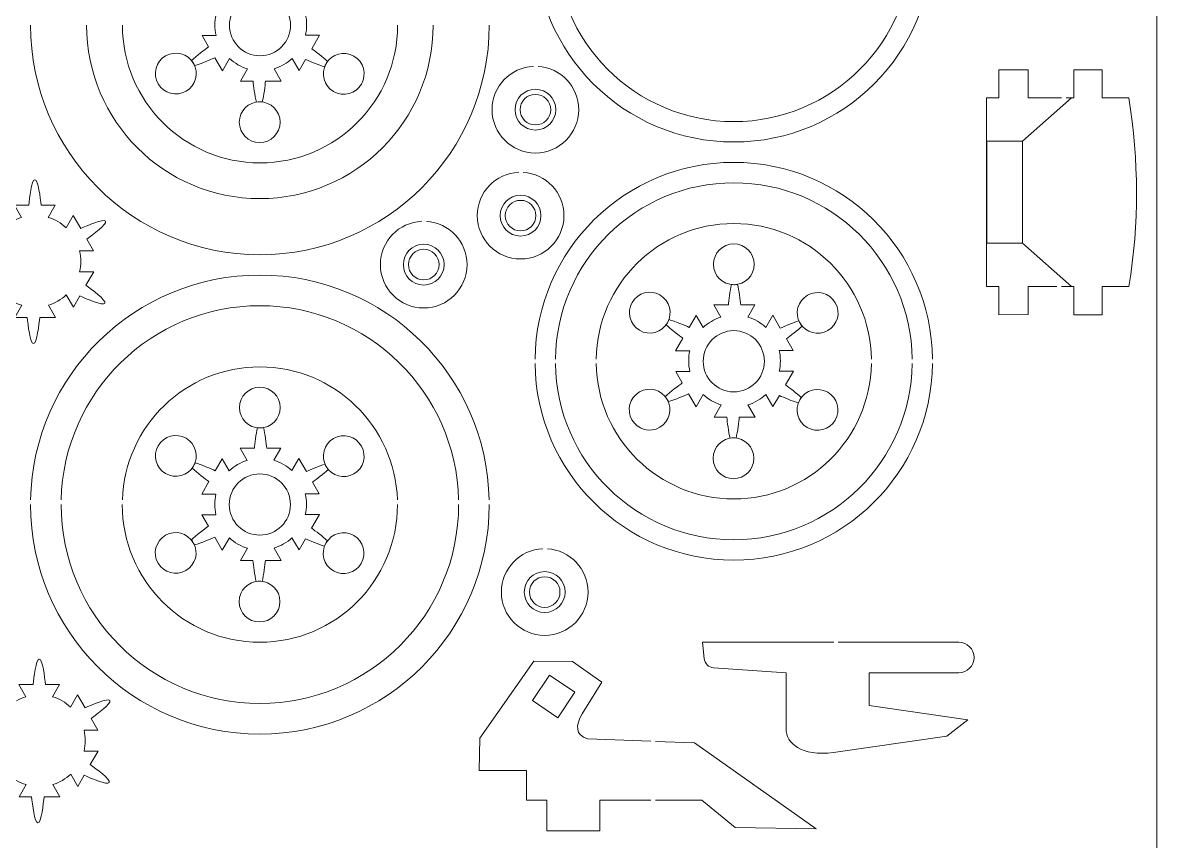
# Model space of a CAD drawing. Header units: centimetres. Extents: x -36.3 to 43.7, y -27.7 to 32.3.
# Drawn here: x 12.53 to 23.75, y 12.43 to 20.46 of the extents above; entities that cross this region are included whole.
import ezdxf

# ---------------------------------------------------------------- set-up
doc = ezdxf.new("R2010")
doc.units = ezdxf.units.CM
doc.header["$MEASUREMENT"] = 0
doc.layers.add('layer 1', color=7, linetype='Continuous')

msp = doc.modelspace()

# ---------------------------------------------------------------- linework, layer by layer
at = {"layer": 'layer 1', "color": 250, "lineweight": 20}
msp.add_lwpolyline([(-6.34629, 12.33283), (23.65371, 12.33283), (23.65371, 32.33283), (-6.34629, 32.33283), (-6.34629, 12.33283)], close=True, dxfattribs=at)
msp.add_open_spline([(23.65371, 2.33283), (23.65371, 2.33283), (23.65371, 32.33283), (23.65371, 32.33283), (23.65371, 32.33283), (43.65371, 32.33283), (43.65371, 32.33283), (43.65371, 32.33283), (43.65371, 2.33283), (43.65371, 2.33283), (43.65371, 2.33283), (23.65371, 2.33283), (23.65371, 2.33283)], degree=3, knots=[0, 0, 0, 0, 0.25, 0.25, 0.25, 0.5, 0.5, 0.5, 0.75, 0.75, 0.75, 1, 1, 1, 1], dxfattribs=at)
at = {"layer": 'layer 1', "color": 250, "lineweight": 9}
for points, knots in [([(19.50239, 23.18782), (20.57934, 23.18782), (21.45239, 22.31477), (21.45239, 21.23782), (21.45239, 20.16087), (20.57934, 19.28782), (19.50239, 19.28782), (18.42544, 19.28782), (17.55239, 20.16087), (17.55239, 21.23782), (17.55239, 22.29973), (18.40123, 23.16339), (19.45739, 23.18731)], [0, 0, 0, 0, 0.25, 0.25, 0.25, 0.5, 0.5, 0.5, 0.75, 0.75, 0.75, 1, 1, 1, 1]), ([(19.50239, 22.98782), (20.46889, 22.98782), (21.25239, 22.20432), (21.25239, 21.23782), (21.25239, 20.27132), (20.46889, 19.48782), (19.50239, 19.48782), (18.53589, 19.48782), (17.75239, 20.27132), (17.75239, 21.23782), (17.75239, 22.20432), (18.53589, 22.98782), (19.50239, 22.98782)], [0, 0, 0, 0, 0.25, 0.25, 0.25, 0.5, 0.5, 0.5, 0.75, 0.75, 0.75, 1, 1, 1, 1]), ([(14.85436, 20.73318), (15.02005, 20.73318), (15.15436, 20.59887), (15.15436, 20.43318), (15.15436, 20.26749), (15.02005, 20.13318), (14.85436, 20.13318), (14.68867, 20.13318), (14.55436, 20.26749), (14.55436, 20.43318), (14.55436, 20.59887), (14.68867, 20.73318), (14.85436, 20.73318)], [0, 0, 0, 0, 0.25, 0.25, 0.25, 0.5, 0.5, 0.5, 0.75, 0.75, 0.75, 1, 1, 1, 1]), ([(17.10281, 20.43295), (17.10281, 19.19018), (16.09545, 18.18282), (14.85281, 18.18282), (13.61017, 18.18282), (12.60281, 19.19018), (12.60281, 20.43308)], [0, 0, 0, 0, 0.5, 0.5, 0.5, 1, 1, 1, 1]), ([(16.55281, 20.43295), (16.55281, 19.49394), (15.79169, 18.73282), (14.85281, 18.73282), (13.91393, 18.73282), (13.15281, 19.49394), (13.15281, 20.43308)], [0, 0, 0, 0, 0.5, 0.5, 0.5, 1, 1, 1, 1]), ([(16.20436, 20.43308), (16.20432, 19.68755), (15.59991, 19.08318), (14.85436, 19.08318), (14.10881, 19.08318), (13.5044, 19.68755), (13.50436, 20.43308)], [0, 0, 0, 0, 0.5, 0.5, 0.5, 1, 1, 1, 1]), ([(13.85513, 19.8586), (13.7999, 19.95426), (13.83267, 20.07657), (13.92833, 20.1318), (14.02399, 20.18703), (14.14631, 20.15426), (14.20154, 20.0586), (14.25677, 19.96294), (14.22399, 19.84062), (14.12833, 19.78539), (14.03267, 19.73016), (13.91036, 19.76294), (13.85513, 19.8586)], [0, 0, 0, 0, 0.25, 0.25, 0.25, 0.5, 0.5, 0.5, 0.75, 0.75, 0.75, 1, 1, 1, 1]), ([(15.84894, 19.85591), (15.79371, 19.76025), (15.6714, 19.72748), (15.57574, 19.78271), (15.48008, 19.83794), (15.4473, 19.96025), (15.50253, 20.05591), (15.55776, 20.15157), (15.68008, 20.18435), (15.77574, 20.12912), (15.8714, 20.07389), (15.90417, 19.95157), (15.84894, 19.85591)], [0, 0, 0, 0, 0.25, 0.25, 0.25, 0.5, 0.5, 0.5, 0.75, 0.75, 0.75, 1, 1, 1, 1]), ([(17.58255, 20.02894), (17.80492, 20.01526), (17.98105, 19.83057), (17.98105, 19.60475), (17.98105, 19.37003), (17.79077, 19.17975), (17.55605, 19.17975), (17.32133, 19.17975), (17.13105, 19.37003), (17.13105, 19.60475), (17.13105, 19.83327), (17.31142, 20.01967), (17.53755, 20.02935)], [0, 0, 0, 0, 0.25, 0.25, 0.25, 0.5, 0.5, 0.5, 0.75, 0.75, 0.75, 1, 1, 1, 1]), ([(22.67253, 17.87129), (22.67253, 17.87129), (22.3919, 17.87129), (22.3919, 17.87129), (22.3919, 17.87129), (22.3919, 17.59629), (22.3919, 17.59629), (22.3919, 17.59629), (22.10431, 17.59415), (22.10431, 17.59415), (22.10431, 17.59415), (22.10431, 17.87129), (22.10431, 17.87129), (22.10431, 17.87129), (21.98134, 17.87129), (21.98134, 17.87129), (21.98134, 17.87129), (21.98134, 19.72129), (21.98134, 19.72129), (21.98134, 19.72129), (22.10431, 19.72129), (22.10431, 19.72129), (22.10431, 19.72129), (22.10431, 19.99538), (22.10431, 19.99538), (22.20718, 19.99538), (22.28853, 19.99629), (22.3919, 19.99629), (22.3919, 19.99629), (22.3919, 19.72129), (22.3919, 19.72129), (22.3919, 19.72129), (22.71753, 19.72129), (22.71753, 19.72129)], [0, 0, 0, 0, 0.09090909, 0.09090909, 0.09090909, 0.18181818, 0.18181818, 0.18181818, 0.27272727, 0.27272727, 0.27272727, 0.36363636, 0.36363636, 0.36363636, 0.45454545, 0.45454545, 0.45454545, 0.54545455, 0.54545455, 0.54545455, 0.63636364, 0.63636364, 0.63636364, 0.72727273, 0.72727273, 0.72727273, 0.81818182, 0.81818182, 0.81818182, 0.90909091, 0.90909091, 0.90909091, 1, 1, 1, 1]), ([(22.76253, 19.72129), (22.76253, 19.72129), (22.83719, 19.72129), (22.83719, 19.72129), (22.83719, 19.72129), (22.83719, 19.99538), (22.83719, 19.99538), (22.83719, 19.99538), (22.90253, 19.99629), (22.90253, 19.99629), (22.90253, 19.99629), (23.11719, 19.99538), (23.11719, 19.99538), (23.11719, 19.99538), (23.11719, 19.72129), (23.11719, 19.72129), (23.11719, 19.72129), (23.37789, 19.72129), (23.37789, 19.72129), (23.47464, 19.10462), (23.48321, 18.48796), (23.37789, 17.87129), (23.37789, 17.87129), (23.11719, 17.87129), (23.11719, 17.87129), (23.11719, 17.87129), (23.11719, 17.59415), (23.11719, 17.59415), (23.11719, 17.59415), (22.83719, 17.59415), (22.83719, 17.59415), (22.83719, 17.59415), (22.83719, 17.87129), (22.83719, 17.87129), (22.83719, 17.87129), (22.71753, 17.87129), (22.71753, 17.87129)], [0, 0, 0, 0, 0.08333333, 0.08333333, 0.08333333, 0.16666667, 0.16666667, 0.16666667, 0.25, 0.25, 0.25, 0.33333333, 0.33333333, 0.33333333, 0.41666667, 0.41666667, 0.41666667, 0.5, 0.5, 0.5, 0.58333333, 0.58333333, 0.58333333, 0.66666667, 0.66666667, 0.66666667, 0.75, 0.75, 0.75, 0.83333333, 0.83333333, 0.83333333, 0.91666667, 0.91666667, 0.91666667, 1, 1, 1, 1]), ([(14.85126, 19.28169), (14.7408, 19.28169), (14.65126, 19.37123), (14.65126, 19.48169), (14.65126, 19.59215), (14.7408, 19.68169), (14.85126, 19.68169), (14.96172, 19.68169), (15.05126, 19.59215), (15.05126, 19.48169), (15.05126, 19.37123), (14.96172, 19.28169), (14.85126, 19.28169)], [0, 0, 0, 0, 0.25, 0.25, 0.25, 0.5, 0.5, 0.5, 0.75, 0.75, 0.75, 1, 1, 1, 1]), ([(17.55251, 17.15996), (17.56437, 18.22671), (18.43283, 19.08782), (19.50239, 19.08782), (20.57195, 19.08782), (21.44041, 18.22671), (21.45227, 17.15996)], [0, 0, 0, 0, 0.5, 0.5, 0.5, 1, 1, 1, 1]), ([(17.43723, 18.98991), (17.6596, 18.97623), (17.83573, 18.79154), (17.83573, 18.56572), (17.83573, 18.331), (17.64545, 18.14072), (17.41073, 18.14072), (17.17601, 18.14072), (16.98573, 18.331), (16.98573, 18.56572), (16.98573, 18.79424), (17.1661, 18.98064), (17.39223, 18.99032)], [0, 0, 0, 0, 0.25, 0.25, 0.25, 0.5, 0.5, 0.5, 0.75, 0.75, 0.75, 1, 1, 1, 1]), ([(12.42369, 18.50863), (12.4518, 18.52465), (12.48182, 18.53773), (12.51331, 18.54745), (12.51331, 18.54745), (12.44425, 18.66708), (12.44425, 18.66708), (12.44425, 18.66708), (12.58545, 18.66708), (12.58545, 18.66708), (12.59265, 18.73172), (12.61199, 18.91787), (12.64529, 18.91787), (12.67904, 18.91787), (12.69881, 18.73616), (12.70654, 18.66708), (12.70654, 18.66708), (12.84425, 18.66709), (12.84425, 18.66709), (12.84425, 18.66709), (12.77576, 18.54841), (12.77576, 18.54841), (12.84259, 18.52834), (12.90288, 18.49317), (12.95265, 18.44685), (12.95265, 18.44685), (13.02168, 18.5664), (13.02168, 18.5664), (13.02168, 18.5664), (13.09525, 18.43897), (13.09525, 18.43897), (13.15852, 18.46674), (13.32157, 18.5387), (13.33781, 18.51057), (13.3543, 18.48202), (13.21388, 18.37827), (13.15524, 18.33507), (13.15524, 18.33507), (13.22168, 18.21999), (13.22168, 18.21999), (13.22168, 18.21999), (13.08439, 18.21998), (13.08439, 18.21998), (13.09208, 18.18703), (13.09616, 18.15269), (13.09616, 18.11739), (13.09615, 18.08253), (13.09221, 18.0486), (13.08469, 18.01602), (13.08469, 18.01602), (13.22317, 18.01601), (13.22317, 18.01601), (13.22317, 18.01601), (13.14625, 17.88277), (13.14625, 17.88277), (13.20054, 17.84287), (13.34777, 17.73562), (13.33133, 17.70718), (13.31467, 17.67832), (13.15146, 17.74981), (13.08601, 17.77843), (13.08601, 17.77843), (13.02317, 17.6696), (13.02317, 17.6696), (13.02317, 17.6696), (12.95407, 17.78927), (12.95407, 17.78927), (12.90449, 17.74273), (12.84437, 17.70728), (12.77765, 17.68693), (12.77765, 17.68693), (12.84727, 17.56632), (12.84727, 17.56632), (12.84727, 17.56632), (12.69266, 17.56631), (12.69266, 17.56631), (12.6859, 17.50626), (12.66644, 17.3111), (12.63234, 17.31109), (12.59784, 17.31108), (12.57793, 17.50097), (12.57057, 17.56631), (12.57057, 17.56631), (12.44727, 17.56631), (12.44727, 17.56631), (12.44727, 17.56631), (12.51657, 17.68635), (12.51657, 17.68635), (12.44975, 17.70643), (12.38947, 17.74159), (12.33971, 17.78791), (12.33971, 17.78791), (12.26987, 17.667), (12.26987, 17.667), (12.26987, 17.667), (12.19554, 17.79573), (12.19554, 17.79573), (12.14624, 17.77443), (11.95737, 17.688), (11.93982, 17.71839), (11.92211, 17.74905), (12.08534, 17.86642), (12.13394, 17.90243), (12.13394, 17.90243), (12.06987, 18.01341), (12.06987, 18.01341), (12.06987, 18.01341), (12.20824, 18.01342), (12.20824, 18.01342), (12.20036, 18.0468), (12.19615, 18.0816), (12.19616, 18.11739), (12.19616, 18.15175), (12.20002, 18.18522), (12.20732, 18.21737), (12.20732, 18.21737), (12.06837, 18.21738), (12.06837, 18.21738), (12.06837, 18.21738), (12.13935, 18.34031), (12.13935, 18.34031), (12.09354, 18.37424), (11.92898, 18.4918), (11.94629, 18.52178), (11.96379, 18.55209), (12.14291, 18.47173), (12.20069, 18.44658), (12.20069, 18.44658), (12.26837, 18.56379), (12.26837, 18.56379), (12.26837, 18.56379), (12.33721, 18.44456), (12.33721, 18.44456), (12.35032, 18.45694), (12.36418, 18.46854), (12.37869, 18.47929)], [0, 0, 0, 0, 0.02222222, 0.02222222, 0.02222222, 0.04444444, 0.04444444, 0.04444444, 0.06666667, 0.06666667, 0.06666667, 0.08888889, 0.08888889, 0.08888889, 0.11111111, 0.11111111, 0.11111111, 0.13333333, 0.13333333, 0.13333333, 0.15555556, 0.15555556, 0.15555556, 0.17777778, 0.17777778, 0.17777778, 0.2, 0.2, 0.2, 0.22222222, 0.22222222, 0.22222222, 0.24444444, 0.24444444, 0.24444444, 0.26666667, 0.26666667, 0.26666667, 0.28888889, 0.28888889, 0.28888889, 0.31111111, 0.31111111, 0.31111111, 0.33333333, 0.33333333, 0.33333333, 0.35555556, 0.35555556, 0.35555556, 0.37777778, 0.37777778, 0.37777778, 0.4, 0.4, 0.4, 0.42222222, 0.42222222, 0.42222222, 0.44444444, 0.44444444, 0.44444444, 0.46666667, 0.46666667, 0.46666667, 0.48888889, 0.48888889, 0.48888889, 0.51111111, 0.51111111, 0.51111111, 0.53333333, 0.53333333, 0.53333333, 0.55555556, 0.55555556, 0.55555556, 0.57777778, 0.57777778, 0.57777778, 0.6, 0.6, 0.6, 0.62222222, 0.62222222, 0.62222222, 0.64444444, 0.64444444, 0.64444444, 0.66666667, 0.66666667, 0.66666667, 0.68888889, 0.68888889, 0.68888889, 0.71111111, 0.71111111, 0.71111111, 0.73333333, 0.73333333, 0.73333333, 0.75555556, 0.75555556, 0.75555556, 0.77777778, 0.77777778, 0.77777778, 0.8, 0.8, 0.8, 0.82222222, 0.82222222, 0.82222222, 0.84444444, 0.84444444, 0.84444444, 0.86666667, 0.86666667, 0.86666667, 0.88888889, 0.88888889, 0.88888889, 0.91111111, 0.91111111, 0.91111111, 0.93333333, 0.93333333, 0.93333333, 0.95555556, 0.95555556, 0.95555556, 0.97777778, 0.97777778, 0.97777778, 1, 1, 1, 1]), ([(17.75253, 17.15996), (17.76437, 18.11626), (18.54328, 18.88782), (19.50239, 18.88782), (20.4615, 18.88782), (21.24041, 18.11626), (21.25225, 17.15996)], [0, 0, 0, 0, 0.5, 0.5, 0.5, 1, 1, 1, 1]), ([(16.48696, 18.50959), (16.70933, 18.49591), (16.88546, 18.31122), (16.88546, 18.0854), (16.88546, 17.85068), (16.69518, 17.6604), (16.46046, 17.6604), (16.22574, 17.6604), (16.03546, 17.85068), (16.03546, 18.0854), (16.03546, 18.31392), (16.21583, 18.50032), (16.44196, 18.51)], [0, 0, 0, 0, 0.25, 0.25, 0.25, 0.5, 0.5, 0.5, 0.75, 0.75, 0.75, 1, 1, 1, 1]), ([(18.15257, 17.15996), (18.16439, 17.89532), (18.7642, 18.48782), (19.50239, 18.48782), (20.24058, 18.48782), (20.84039, 17.89532), (20.85221, 17.15996)], [0, 0, 0, 0, 0.5, 0.5, 0.5, 1, 1, 1, 1]), ([(19.50239, 18.28859), (19.61285, 18.28859), (19.70239, 18.19905), (19.70239, 18.08859), (19.70239, 17.97813), (19.61285, 17.88859), (19.50239, 17.88859), (19.39193, 17.88859), (19.30239, 17.97813), (19.30239, 18.08859), (19.30239, 18.19905), (19.39193, 18.28859), (19.50239, 18.28859)], [0, 0, 0, 0, 0.25, 0.25, 0.25, 0.5, 0.5, 0.5, 0.75, 0.75, 0.75, 1, 1, 1, 1]), ([(12.60324, 15.77746), (12.62701, 16.9995), (13.62508, 17.98282), (14.85281, 17.98282), (16.08054, 17.98282), (17.07861, 16.9995), (17.10238, 15.77746)], [0, 0, 0, 0, 0.5, 0.5, 0.5, 1, 1, 1, 1]), ([(18.50471, 17.71437), (18.55994, 17.81003), (18.68225, 17.8428), (18.77791, 17.78757), (18.87357, 17.73234), (18.90635, 17.61003), (18.85112, 17.51437), (18.79589, 17.41871), (18.67357, 17.38593), (18.57791, 17.44116), (18.48225, 17.49639), (18.44948, 17.61871), (18.50471, 17.71437)], [0, 0, 0, 0, 0.25, 0.25, 0.25, 0.5, 0.5, 0.5, 0.75, 0.75, 0.75, 1, 1, 1, 1]), ([(20.49852, 17.71168), (20.55375, 17.61602), (20.52098, 17.49371), (20.42532, 17.43848), (20.32966, 17.38325), (20.20734, 17.41602), (20.15211, 17.51168), (20.09688, 17.60734), (20.12966, 17.72966), (20.22532, 17.78489), (20.32098, 17.84012), (20.44329, 17.80734), (20.49852, 17.71168)], [0, 0, 0, 0, 0.25, 0.25, 0.25, 0.5, 0.5, 0.5, 0.75, 0.75, 0.75, 1, 1, 1, 1]), ([(12.90331, 15.77746), (12.92703, 16.83379), (13.79078, 17.68282), (14.85281, 17.68282), (15.91484, 17.68282), (16.77859, 16.83379), (16.80231, 15.77746)], [0, 0, 0, 0, 0.5, 0.5, 0.5, 1, 1, 1, 1]), ([(19.50239, 17.43782), (19.66808, 17.43782), (19.80239, 17.30351), (19.80239, 17.13782), (19.80239, 16.97213), (19.66808, 16.83782), (19.50239, 16.83782), (19.3367, 16.83782), (19.20239, 16.97213), (19.20239, 17.13782), (19.20239, 17.30351), (19.3367, 17.43782), (19.50239, 17.43782)], [0, 0, 0, 0, 0.25, 0.25, 0.25, 0.5, 0.5, 0.5, 0.75, 0.75, 0.75, 1, 1, 1, 1]), ([(13.50353, 15.77746), (13.52708, 16.50238), (14.12217, 17.08282), (14.85281, 17.08282), (15.58345, 17.08282), (16.17854, 16.50238), (16.20209, 15.77746)], [0, 0, 0, 0, 0.5, 0.5, 0.5, 1, 1, 1, 1]), ([(21.45226, 17.11496), (21.44001, 16.04855), (20.57171, 15.18782), (19.50239, 15.18782), (18.43307, 15.18782), (17.56477, 16.04855), (17.55252, 17.11496)], [0, 0, 0, 0, 0.5, 0.5, 0.5, 1, 1, 1, 1]), ([(21.25224, 17.11496), (21.24001, 16.15901), (20.46126, 15.38782), (19.50239, 15.38782), (18.54352, 15.38782), (17.76477, 16.15901), (17.75254, 17.11496)], [0, 0, 0, 0, 0.5, 0.5, 0.5, 1, 1, 1, 1]), ([(20.8522, 17.11496), (20.84, 16.37993), (20.24034, 15.78782), (19.50239, 15.78782), (18.76444, 15.78782), (18.16478, 16.37993), (18.15258, 17.11496)], [0, 0, 0, 0, 0.5, 0.5, 0.5, 1, 1, 1, 1]), ([(14.85281, 16.88359), (14.96327, 16.88359), (15.05281, 16.79405), (15.05281, 16.68359), (15.05281, 16.57313), (14.96327, 16.48359), (14.85281, 16.48359), (14.74235, 16.48359), (14.65281, 16.57313), (14.65281, 16.68359), (14.65281, 16.79405), (14.74235, 16.88359), (14.85281, 16.88359)], [0, 0, 0, 0, 0.25, 0.25, 0.25, 0.5, 0.5, 0.5, 0.75, 0.75, 0.75, 1, 1, 1, 1]), ([(18.50316, 16.56324), (18.44793, 16.6589), (18.4807, 16.78121), (18.57636, 16.83644), (18.67202, 16.89167), (18.79434, 16.8589), (18.84957, 16.76324), (18.9048, 16.66758), (18.87202, 16.54526), (18.77636, 16.49003), (18.6807, 16.4348), (18.55839, 16.46758), (18.50316, 16.56324)], [0, 0, 0, 0, 0.25, 0.25, 0.25, 0.5, 0.5, 0.5, 0.75, 0.75, 0.75, 1, 1, 1, 1]), ([(20.49697, 16.56055), (20.44174, 16.46489), (20.31943, 16.43212), (20.22377, 16.48735), (20.12811, 16.54258), (20.09533, 16.66489), (20.15056, 16.76055), (20.20579, 16.85621), (20.32811, 16.88899), (20.42377, 16.83376), (20.51943, 16.77853), (20.5522, 16.65621), (20.49697, 16.56055)], [0, 0, 0, 0, 0.25, 0.25, 0.25, 0.5, 0.5, 0.5, 0.75, 0.75, 0.75, 1, 1, 1, 1]), ([(13.85513, 16.30937), (13.91036, 16.40503), (14.03267, 16.4378), (14.12833, 16.38257), (14.22399, 16.32734), (14.25677, 16.20503), (14.20154, 16.10937), (14.14631, 16.01371), (14.02399, 15.98093), (13.92833, 16.03616), (13.83267, 16.09139), (13.7999, 16.21371), (13.85513, 16.30937)], [0, 0, 0, 0, 0.25, 0.25, 0.25, 0.5, 0.5, 0.5, 0.75, 0.75, 0.75, 1, 1, 1, 1]), ([(15.84894, 16.30668), (15.90417, 16.21102), (15.8714, 16.08871), (15.77574, 16.03348), (15.68008, 15.97825), (15.55776, 16.01102), (15.50253, 16.10668), (15.4473, 16.20234), (15.48008, 16.32466), (15.57574, 16.37989), (15.6714, 16.43512), (15.79371, 16.40234), (15.84894, 16.30668)], [0, 0, 0, 0, 0.25, 0.25, 0.25, 0.5, 0.5, 0.5, 0.75, 0.75, 0.75, 1, 1, 1, 1]), ([(19.49929, 15.98633), (19.38883, 15.98633), (19.29929, 16.07587), (19.29929, 16.18633), (19.29929, 16.29679), (19.38883, 16.38633), (19.49929, 16.38633), (19.60975, 16.38633), (19.69929, 16.29679), (19.69929, 16.18633), (19.69929, 16.07587), (19.60975, 15.98633), (19.49929, 15.98633)], [0, 0, 0, 0, 0.25, 0.25, 0.25, 0.5, 0.5, 0.5, 0.75, 0.75, 0.75, 1, 1, 1, 1]), ([(14.85281, 16.03282), (15.0185, 16.03282), (15.15281, 15.89851), (15.15281, 15.73282), (15.15281, 15.56713), (15.0185, 15.43282), (14.85281, 15.43282), (14.68712, 15.43282), (14.55281, 15.56713), (14.55281, 15.73282), (14.55281, 15.89851), (14.68712, 16.03282), (14.85281, 16.03282)], [0, 0, 0, 0, 0.25, 0.25, 0.25, 0.5, 0.5, 0.5, 0.75, 0.75, 0.75, 1, 1, 1, 1]), ([(17.10281, 15.73246), (17.10263, 14.48999), (16.09533, 13.48282), (14.85281, 13.48282), (13.61029, 13.48282), (12.60299, 14.48999), (12.60281, 15.73246)], [0, 0, 0, 0, 0.5, 0.5, 0.5, 1, 1, 1, 1]), ([(16.80281, 15.73246), (16.80263, 14.65568), (15.92964, 13.78282), (14.85281, 13.78282), (13.77598, 13.78282), (12.90299, 14.65568), (12.90281, 15.73246)], [0, 0, 0, 0, 0.5, 0.5, 0.5, 1, 1, 1, 1]), ([(16.20281, 15.73246), (16.20263, 14.98705), (15.59827, 14.38282), (14.85281, 14.38282), (14.10735, 14.38282), (13.50299, 14.98705), (13.50281, 15.73246)], [0, 0, 0, 0, 0.5, 0.5, 0.5, 1, 1, 1, 1]), ([(13.85358, 15.15824), (13.79835, 15.2539), (13.83112, 15.37621), (13.92678, 15.43144), (14.02244, 15.48667), (14.14476, 15.4539), (14.19999, 15.35824), (14.25522, 15.26258), (14.22244, 15.14026), (14.12678, 15.08503), (14.03112, 15.0298), (13.90881, 15.06258), (13.85358, 15.15824)], [0, 0, 0, 0, 0.25, 0.25, 0.25, 0.5, 0.5, 0.5, 0.75, 0.75, 0.75, 1, 1, 1, 1]), ([(15.84739, 15.15555), (15.79216, 15.05989), (15.66985, 15.02712), (15.57419, 15.08235), (15.47853, 15.13758), (15.44575, 15.25989), (15.50098, 15.35555), (15.55621, 15.45121), (15.67853, 15.48399), (15.77419, 15.42876), (15.86985, 15.37353), (15.90262, 15.25121), (15.84739, 15.15555)], [0, 0, 0, 0, 0.25, 0.25, 0.25, 0.5, 0.5, 0.5, 0.75, 0.75, 0.75, 1, 1, 1, 1]), ([(17.6738, 15.29898), (17.89617, 15.2853), (18.0723, 15.10061), (18.0723, 14.87479), (18.0723, 14.64007), (17.88202, 14.44979), (17.6473, 14.44979), (17.41258, 14.44979), (17.2223, 14.64007), (17.2223, 14.87479), (17.2223, 15.10331), (17.40267, 15.28971), (17.6288, 15.29939)], [0, 0, 0, 0, 0.25, 0.25, 0.25, 0.5, 0.5, 0.5, 0.75, 0.75, 0.75, 1, 1, 1, 1]), ([(14.84971, 14.58133), (14.73925, 14.58133), (14.64971, 14.67087), (14.64971, 14.78133), (14.64971, 14.89179), (14.73925, 14.98133), (14.84971, 14.98133), (14.96017, 14.98133), (15.04971, 14.89179), (15.04971, 14.78133), (15.04971, 14.67087), (14.96017, 14.58133), (14.84971, 14.58133)], [0, 0, 0, 0, 0.25, 0.25, 0.25, 0.5, 0.5, 0.5, 0.75, 0.75, 0.75, 1, 1, 1, 1]), ([(20.5279, 14.38332), (20.5279, 14.38332), (21.70978, 14.38332), (21.70978, 14.38332), (21.7923, 14.38332), (21.85977, 14.31582), (21.85977, 14.23331), (21.85977, 14.15081), (21.79228, 14.08332), (21.70978, 14.08332), (21.70978, 14.08332), (20.829, 14.08332), (20.829, 14.08332), (20.829, 14.08332), (20.829, 13.76405), (20.829, 13.76405), (20.829, 13.76405), (21.79993, 13.6226), (21.79993, 13.6226), (21.79993, 13.6226), (21.59394, 13.46024), (21.59394, 13.46024), (21.59394, 13.46024), (20.48179, 13.30291), (20.48179, 13.30291), (20.16032, 13.25743), (20.01523, 13.39947), (20.01523, 13.53077), (20.01523, 13.53077), (20.01523, 14.08332), (20.01523, 14.08332), (20.01523, 14.08332), (19.30453, 14.13215), (19.30453, 14.13215), (19.25393, 14.13563), (19.21746, 14.17391), (19.2123, 14.22438), (19.2123, 14.22438), (19.19603, 14.38332), (19.19603, 14.38332), (19.19603, 14.38332), (20.4829, 14.38332), (20.4829, 14.38332)], [0, 0, 0, 0, 0.07142857, 0.07142857, 0.07142857, 0.14285714, 0.14285714, 0.14285714, 0.21428571, 0.21428571, 0.21428571, 0.28571429, 0.28571429, 0.28571429, 0.35714286, 0.35714286, 0.35714286, 0.42857143, 0.42857143, 0.42857143, 0.5, 0.5, 0.5, 0.57142857, 0.57142857, 0.57142857, 0.64285714, 0.64285714, 0.64285714, 0.71428571, 0.71428571, 0.71428571, 0.78571429, 0.78571429, 0.78571429, 0.85714286, 0.85714286, 0.85714286, 0.92857143, 0.92857143, 0.92857143, 1, 1, 1, 1]), ([(12.46557, 13.80808), (12.49402, 13.8244), (12.52442, 13.83771), (12.55634, 13.84756), (12.55634, 13.84756), (12.48728, 13.96719), (12.48728, 13.96719), (12.48728, 13.96719), (12.62848, 13.96719), (12.62848, 13.96719), (12.63567, 14.03183), (12.65501, 14.21798), (12.68831, 14.21798), (12.72206, 14.21798), (12.74183, 14.03626), (12.74957, 13.96719), (12.74957, 13.96719), (12.88728, 13.96719), (12.88728, 13.96719), (12.88728, 13.96719), (12.81878, 13.84852), (12.81878, 13.84852), (12.88561, 13.82845), (12.9459, 13.79328), (12.99567, 13.74696), (12.99567, 13.74696), (13.0647, 13.86651), (13.0647, 13.86651), (13.0647, 13.86651), (13.13827, 13.73908), (13.13827, 13.73908), (13.20154, 13.76684), (13.36459, 13.83881), (13.38083, 13.81068), (13.39732, 13.78213), (13.25691, 13.67838), (13.19827, 13.63517), (13.19827, 13.63517), (13.2647, 13.5201), (13.2647, 13.5201), (13.2647, 13.5201), (13.12742, 13.52009), (13.12742, 13.52009), (13.13511, 13.48714), (13.13918, 13.4528), (13.13918, 13.4175), (13.13918, 13.38264), (13.13523, 13.34871), (13.12772, 13.31613), (13.12772, 13.31613), (13.2662, 13.31612), (13.2662, 13.31612), (13.2662, 13.31612), (13.18928, 13.18288), (13.18928, 13.18288), (13.24357, 13.14298), (13.39079, 13.03573), (13.37436, 13.00729), (13.3577, 12.97843), (13.19449, 13.04992), (13.12904, 13.07854), (13.12904, 13.07854), (13.0662, 12.96971), (13.0662, 12.96971), (13.0662, 12.96971), (12.9971, 13.08938), (12.9971, 13.08938), (12.94752, 13.04284), (12.88739, 13.00739), (12.82068, 12.98704), (12.82068, 12.98704), (12.8903, 12.86642), (12.8903, 12.86642), (12.8903, 12.86642), (12.73569, 12.86642), (12.73569, 12.86642), (12.72893, 12.80637), (12.70946, 12.6112), (12.67537, 12.6112), (12.64086, 12.61119), (12.62096, 12.80108), (12.6136, 12.86642), (12.6136, 12.86642), (12.4903, 12.86642), (12.4903, 12.86642), (12.4903, 12.86642), (12.55959, 12.98646), (12.55959, 12.98646), (12.49277, 13.00653), (12.4325, 13.0417), (12.38273, 13.08802), (12.38273, 13.08802), (12.3129, 12.96711), (12.3129, 12.96711), (12.3129, 12.96711), (12.23857, 13.09584), (12.23857, 13.09584), (12.18927, 13.07453), (12.00039, 12.98811), (11.98285, 13.0185), (11.96514, 13.04916), (12.12836, 13.16653), (12.17697, 13.20254), (12.17697, 13.20254), (12.1129, 13.31352), (12.1129, 13.31352), (12.1129, 13.31352), (12.25127, 13.31353), (12.25127, 13.31353), (12.24338, 13.34691), (12.23918, 13.38171), (12.23918, 13.4175), (12.23918, 13.45186), (12.24304, 13.48532), (12.25034, 13.51748), (12.25034, 13.51748), (12.11139, 13.51749), (12.11139, 13.51749), (12.11139, 13.51749), (12.18237, 13.64042), (12.18237, 13.64042), (12.13656, 13.67434), (11.972, 13.7919), (11.98932, 13.82189), (12.00681, 13.8522), (12.18593, 13.77184), (12.24371, 13.74668), (12.24371, 13.74668), (12.31139, 13.8639), (12.31139, 13.8639), (12.31139, 13.8639), (12.38024, 13.74467), (12.38024, 13.74467), (12.393, 13.75672), (12.40648, 13.76804), (12.42058, 13.77855)], [0, 0, 0, 0, 0.02222222, 0.02222222, 0.02222222, 0.04444444, 0.04444444, 0.04444444, 0.06666667, 0.06666667, 0.06666667, 0.08888889, 0.08888889, 0.08888889, 0.11111111, 0.11111111, 0.11111111, 0.13333333, 0.13333333, 0.13333333, 0.15555556, 0.15555556, 0.15555556, 0.17777778, 0.17777778, 0.17777778, 0.2, 0.2, 0.2, 0.22222222, 0.22222222, 0.22222222, 0.24444444, 0.24444444, 0.24444444, 0.26666667, 0.26666667, 0.26666667, 0.28888889, 0.28888889, 0.28888889, 0.31111111, 0.31111111, 0.31111111, 0.33333333, 0.33333333, 0.33333333, 0.35555556, 0.35555556, 0.35555556, 0.37777778, 0.37777778, 0.37777778, 0.4, 0.4, 0.4, 0.42222222, 0.42222222, 0.42222222, 0.44444444, 0.44444444, 0.44444444, 0.46666667, 0.46666667, 0.46666667, 0.48888889, 0.48888889, 0.48888889, 0.51111111, 0.51111111, 0.51111111, 0.53333333, 0.53333333, 0.53333333, 0.55555556, 0.55555556, 0.55555556, 0.57777778, 0.57777778, 0.57777778, 0.6, 0.6, 0.6, 0.62222222, 0.62222222, 0.62222222, 0.64444444, 0.64444444, 0.64444444, 0.66666667, 0.66666667, 0.66666667, 0.68888889, 0.68888889, 0.68888889, 0.71111111, 0.71111111, 0.71111111, 0.73333333, 0.73333333, 0.73333333, 0.75555556, 0.75555556, 0.75555556, 0.77777778, 0.77777778, 0.77777778, 0.8, 0.8, 0.8, 0.82222222, 0.82222222, 0.82222222, 0.84444444, 0.84444444, 0.84444444, 0.86666667, 0.86666667, 0.86666667, 0.88888889, 0.88888889, 0.88888889, 0.91111111, 0.91111111, 0.91111111, 0.93333333, 0.93333333, 0.93333333, 0.95555556, 0.95555556, 0.95555556, 0.97777778, 0.97777778, 0.97777778, 1, 1, 1, 1]), ([(18.68838, 13.41258), (18.68838, 13.41258), (18.06931, 13.43412), (18.06931, 13.43412), (17.94584, 13.47435), (17.94876, 13.56466), (18.01468, 13.67993), (18.01468, 13.67993), (18.20711, 13.99132), (18.20711, 13.99132), (18.20711, 13.99132), (17.92063, 14.19283), (17.92063, 14.19283), (17.92063, 14.19283), (17.54181, 14.19814), (17.54181, 14.19814), (17.54181, 14.19814), (17.00944, 13.44344), (17.00944, 13.44344), (17.00944, 13.44344), (17.00415, 13.12458), (17.00415, 13.12458), (17.00415, 13.12458), (17.46845, 13.12458), (17.46845, 13.12458), (17.46845, 13.12458), (17.46845, 12.83326), (17.46845, 12.83326), (17.46845, 12.83326), (17.66874, 12.83326), (17.66874, 12.83326), (17.66874, 12.83326), (17.66874, 12.53282), (17.66874, 12.53282), (17.66874, 12.53282), (18.18766, 12.53282), (18.18766, 12.53282), (18.18766, 12.53282), (18.18766, 12.83326), (18.18766, 12.83326), (18.18766, 12.83326), (18.68838, 12.83326), (18.68838, 12.83326)], [0, 0, 0, 0, 0.07142857, 0.07142857, 0.07142857, 0.14285714, 0.14285714, 0.14285714, 0.21428571, 0.21428571, 0.21428571, 0.28571429, 0.28571429, 0.28571429, 0.35714286, 0.35714286, 0.35714286, 0.42857143, 0.42857143, 0.42857143, 0.5, 0.5, 0.5, 0.57142857, 0.57142857, 0.57142857, 0.64285714, 0.64285714, 0.64285714, 0.71428571, 0.71428571, 0.71428571, 0.78571429, 0.78571429, 0.78571429, 0.85714286, 0.85714286, 0.85714286, 0.92857143, 0.92857143, 0.92857143, 1, 1, 1, 1]), ([(17.52746, 13.81041), (17.52746, 13.81041), (17.77626, 13.64278), (17.77626, 13.64278), (17.77626, 13.64278), (17.94389, 13.89157), (17.94389, 13.89157), (17.94389, 13.89157), (17.69509, 14.05921), (17.69509, 14.05921), (17.69509, 14.05921), (17.52746, 13.81041), (17.52746, 13.81041)], [0, 0, 0, 0, 0.25, 0.25, 0.25, 0.5, 0.5, 0.5, 0.75, 0.75, 0.75, 1, 1, 1, 1]), ([(18.73338, 12.83326), (18.73338, 12.83326), (19.1891, 12.83326), (19.1891, 12.83326), (19.1891, 12.83326), (19.51677, 12.56471), (19.51677, 12.56471), (19.51677, 12.56471), (20.3122, 12.55223), (20.3122, 12.55223), (20.3122, 12.55223), (19.11626, 13.3977), (19.11626, 13.3977), (19.11626, 13.3977), (18.73338, 13.41102), (18.73338, 13.41102)], [0, 0, 0, 0, 0.2, 0.2, 0.2, 0.4, 0.4, 0.4, 0.6, 0.6, 0.6, 0.8, 0.8, 0.8, 1, 1, 1, 1])]:
    msp.add_open_spline(points, degree=3, knots=knots, dxfattribs=at)
at = {"layer": 'layer 1', "color": 242, "lineweight": 9}
for points, knots in [([(14.9913, 20.86712), (15.05813, 20.84705), (15.11842, 20.81188), (15.16819, 20.76556), (15.16819, 20.76556), (15.23722, 20.88511), (15.23722, 20.88511), (15.23722, 20.88511), (15.31079, 20.75768), (15.31079, 20.75768), (15.35203, 20.77578), (15.43568, 20.81266), (15.49341, 20.82835), (15.49651, 20.82113), (15.50005, 20.81401), (15.50408, 20.80704), (15.51002, 20.79675), (15.51675, 20.78719), (15.52413, 20.77838), (15.48262, 20.73628), (15.40918, 20.68206), (15.37079, 20.65377), (15.37079, 20.65377), (15.43722, 20.5387), (15.43722, 20.5387), (15.43722, 20.5387), (15.29994, 20.53869), (15.29994, 20.53869), (15.30763, 20.50574), (15.3117, 20.4714), (15.3117, 20.4361), (15.3117, 20.40124), (15.30775, 20.36731), (15.30024, 20.33473), (15.30024, 20.33473), (15.43872, 20.33472), (15.43872, 20.33472), (15.43872, 20.33472), (15.3618, 20.20148), (15.3618, 20.20148), (15.3975, 20.17524), (15.47339, 20.11987), (15.5165, 20.07695), (15.51148, 20.07032), (15.5068, 20.0633), (15.50253, 20.05591), (15.49686, 20.04609), (15.49214, 20.036), (15.4883, 20.02572), (15.43018, 20.04084), (15.34467, 20.07829), (15.30156, 20.09714), (15.30156, 20.09714), (15.23872, 19.98831), (15.23872, 19.98831), (15.23872, 19.98831), (15.16962, 20.10798), (15.16962, 20.10798), (15.12004, 20.06144), (15.05991, 20.02599), (14.9932, 20.00564), (14.9932, 20.00564), (15.06282, 19.88502), (15.06282, 19.88502), (15.06282, 19.88502), (14.90821, 19.88502), (14.90821, 19.88502), (14.90364, 19.84444), (14.89327, 19.74217), (14.8765, 19.68011), (14.86823, 19.68115), (14.85981, 19.68169), (14.85126, 19.68169), (14.84022, 19.68169), (14.8294, 19.68079), (14.81884, 19.67906), (14.80179, 19.73994), (14.79109, 19.84089), (14.78612, 19.88502), (14.78612, 19.88502), (14.66282, 19.88502), (14.66282, 19.88502), (14.66282, 19.88502), (14.73211, 20.00506), (14.73211, 20.00506), (14.66529, 20.02513), (14.60502, 20.0603), (14.55525, 20.10662), (14.55525, 20.10662), (14.48542, 19.98571), (14.48542, 19.98571), (14.48542, 19.98571), (14.41109, 20.11444), (14.41109, 20.11444), (14.37715, 20.09977), (14.27705, 20.05424), (14.21225, 20.03721), (14.20914, 20.04446), (14.20558, 20.0516), (14.20154, 20.0586), (14.19589, 20.06838), (14.18953, 20.0775), (14.18258, 20.08594), (14.22825, 20.13301), (14.31603, 20.19635), (14.34949, 20.22114), (14.34949, 20.22114), (14.28542, 20.33212), (14.28542, 20.33212), (14.28542, 20.33212), (14.42379, 20.33213), (14.42379, 20.33213), (14.4159, 20.36551), (14.4117, 20.40031), (14.4117, 20.4361), (14.4117, 20.47046), (14.41556, 20.50392), (14.42286, 20.53608), (14.42286, 20.53608), (14.28391, 20.53609), (14.28391, 20.53609), (14.28391, 20.53609), (14.35489, 20.65902), (14.35489, 20.65902), (14.32363, 20.68217), (14.23708, 20.74427), (14.19075, 20.7909), (14.19515, 20.79688), (14.19929, 20.80315), (14.20309, 20.80973), (14.20901, 20.81999), (14.21392, 20.83055), (14.21785, 20.84131), (14.28036, 20.82555), (14.37669, 20.7825), (14.41623, 20.76528), (14.41623, 20.76528), (14.48391, 20.8825), (14.48391, 20.8825), (14.48391, 20.8825), (14.55276, 20.76327), (14.55276, 20.76327), (14.6022, 20.80997), (14.66222, 20.8456), (14.72886, 20.86616), (14.72886, 20.86616), (14.6598, 20.98579), (14.6598, 20.98579), (14.6598, 20.98579), (14.801, 20.98579), (14.801, 20.98579), (14.80577, 21.02872), (14.81591, 21.12522), (14.83193, 21.18521), (14.83929, 21.18439), (14.84678, 21.18395), (14.85436, 21.18395), (14.8665, 21.18395), (14.87839, 21.18502), (14.88994, 21.1871), (14.90641, 21.12816), (14.91692, 21.03189), (14.92209, 20.98579), (14.92209, 20.98579), (15.0598, 20.98579), (15.0598, 20.98579), (15.0598, 20.98579), (14.9913, 20.86712), (14.9913, 20.86712)], [0, 0, 0, 0, 0.01785714, 0.01785714, 0.01785714, 0.03571429, 0.03571429, 0.03571429, 0.05357143, 0.05357143, 0.05357143, 0.07142857, 0.07142857, 0.07142857, 0.08928571, 0.08928571, 0.08928571, 0.10714286, 0.10714286, 0.10714286, 0.125, 0.125, 0.125, 0.14285714, 0.14285714, 0.14285714, 0.16071429, 0.16071429, 0.16071429, 0.17857143, 0.17857143, 0.17857143, 0.19642857, 0.19642857, 0.19642857, 0.21428571, 0.21428571, 0.21428571, 0.23214286, 0.23214286, 0.23214286, 0.25, 0.25, 0.25, 0.26785714, 0.26785714, 0.26785714, 0.28571429, 0.28571429, 0.28571429, 0.30357143, 0.30357143, 0.30357143, 0.32142857, 0.32142857, 0.32142857, 0.33928571, 0.33928571, 0.33928571, 0.35714286, 0.35714286, 0.35714286, 0.375, 0.375, 0.375, 0.39285714, 0.39285714, 0.39285714, 0.41071429, 0.41071429, 0.41071429, 0.42857143, 0.42857143, 0.42857143, 0.44642857, 0.44642857, 0.44642857, 0.46428571, 0.46428571, 0.46428571, 0.48214286, 0.48214286, 0.48214286, 0.5, 0.5, 0.5, 0.51785714, 0.51785714, 0.51785714, 0.53571429, 0.53571429, 0.53571429, 0.55357143, 0.55357143, 0.55357143, 0.57142857, 0.57142857, 0.57142857, 0.58928571, 0.58928571, 0.58928571, 0.60714286, 0.60714286, 0.60714286, 0.625, 0.625, 0.625, 0.64285714, 0.64285714, 0.64285714, 0.66071429, 0.66071429, 0.66071429, 0.67857143, 0.67857143, 0.67857143, 0.69642857, 0.69642857, 0.69642857, 0.71428571, 0.71428571, 0.71428571, 0.73214286, 0.73214286, 0.73214286, 0.75, 0.75, 0.75, 0.76785714, 0.76785714, 0.76785714, 0.78571429, 0.78571429, 0.78571429, 0.80357143, 0.80357143, 0.80357143, 0.82142857, 0.82142857, 0.82142857, 0.83928571, 0.83928571, 0.83928571, 0.85714286, 0.85714286, 0.85714286, 0.875, 0.875, 0.875, 0.89285714, 0.89285714, 0.89285714, 0.91071429, 0.91071429, 0.91071429, 0.92857143, 0.92857143, 0.92857143, 0.94642857, 0.94642857, 0.94642857, 0.96428571, 0.96428571, 0.96428571, 0.98214286, 0.98214286, 0.98214286, 1, 1, 1, 1]), ([(17.55605, 19.80475), (17.66651, 19.80475), (17.75605, 19.71521), (17.75605, 19.60475), (17.75605, 19.49429), (17.66651, 19.40475), (17.55605, 19.40475), (17.44559, 19.40475), (17.35605, 19.49429), (17.35605, 19.60475), (17.35605, 19.71521), (17.44559, 19.80475), (17.55605, 19.80475)], [0, 0, 0, 0, 0.25, 0.25, 0.25, 0.5, 0.5, 0.5, 0.75, 0.75, 0.75, 1, 1, 1, 1]), ([(17.55605, 19.75475), (17.6389, 19.75475), (17.70605, 19.6876), (17.70605, 19.60475), (17.70605, 19.5219), (17.6389, 19.45475), (17.55605, 19.45475), (17.4732, 19.45475), (17.40605, 19.5219), (17.40605, 19.60475), (17.40605, 19.6876), (17.4732, 19.75475), (17.55605, 19.75475)], [0, 0, 0, 0, 0.25, 0.25, 0.25, 0.5, 0.5, 0.5, 0.75, 0.75, 0.75, 1, 1, 1, 1]), ([(21.98371, 18.29629), (21.98371, 18.29629), (21.98371, 19.29629), (21.98371, 19.29629), (21.98371, 19.29629), (22.33371, 19.29629), (22.33371, 19.29629), (22.33371, 19.29629), (22.33371, 18.29629), (22.33371, 18.29629), (22.33371, 18.29629), (21.98371, 18.29629), (21.98371, 18.29629)], [0, 0, 0, 0, 0.25, 0.25, 0.25, 0.5, 0.5, 0.5, 0.75, 0.75, 0.75, 1, 1, 1, 1]), ([(17.41073, 18.76572), (17.52119, 18.76572), (17.61073, 18.67618), (17.61073, 18.56572), (17.61073, 18.45526), (17.52119, 18.36572), (17.41073, 18.36572), (17.30027, 18.36572), (17.21073, 18.45526), (17.21073, 18.56572), (17.21073, 18.67618), (17.30027, 18.76572), (17.41073, 18.76572)], [0, 0, 0, 0, 0.25, 0.25, 0.25, 0.5, 0.5, 0.5, 0.75, 0.75, 0.75, 1, 1, 1, 1]), ([(17.41073, 18.71572), (17.49358, 18.71572), (17.56073, 18.64857), (17.56073, 18.56572), (17.56073, 18.48287), (17.49358, 18.41572), (17.41073, 18.41572), (17.32788, 18.41572), (17.26073, 18.48287), (17.26073, 18.56572), (17.26073, 18.64857), (17.32788, 18.71572), (17.41073, 18.71572)], [0, 0, 0, 0, 0.25, 0.25, 0.25, 0.5, 0.5, 0.5, 0.75, 0.75, 0.75, 1, 1, 1, 1]), ([(16.46046, 18.2854), (16.57092, 18.2854), (16.66046, 18.19586), (16.66046, 18.0854), (16.66046, 17.97494), (16.57092, 17.8854), (16.46046, 17.8854), (16.35, 17.8854), (16.26046, 17.97494), (16.26046, 18.0854), (16.26046, 18.19586), (16.35, 18.2854), (16.46046, 18.2854)], [0, 0, 0, 0, 0.25, 0.25, 0.25, 0.5, 0.5, 0.5, 0.75, 0.75, 0.75, 1, 1, 1, 1]), ([(16.46046, 18.2354), (16.54331, 18.2354), (16.61046, 18.16825), (16.61046, 18.0854), (16.61046, 18.00255), (16.54331, 17.9354), (16.46046, 17.9354), (16.37761, 17.9354), (16.31046, 18.00255), (16.31046, 18.0854), (16.31046, 18.16825), (16.37761, 18.2354), (16.46046, 18.2354)], [0, 0, 0, 0, 0.25, 0.25, 0.25, 0.5, 0.5, 0.5, 0.75, 0.75, 0.75, 1, 1, 1, 1]), ([(19.63933, 17.57176), (19.70616, 17.55169), (19.76645, 17.51652), (19.81622, 17.4702), (19.81622, 17.4702), (19.88525, 17.58975), (19.88525, 17.58975), (19.88525, 17.58975), (19.95882, 17.46232), (19.95882, 17.46232), (20.00006, 17.48042), (20.08371, 17.5173), (20.14144, 17.53299), (20.14454, 17.52577), (20.14808, 17.51865), (20.15211, 17.51168), (20.15805, 17.50139), (20.16478, 17.49183), (20.17216, 17.48302), (20.13065, 17.44092), (20.05721, 17.3867), (20.01882, 17.35841), (20.01882, 17.35841), (20.08525, 17.24334), (20.08525, 17.24334), (20.08525, 17.24334), (19.94797, 17.24333), (19.94797, 17.24333), (19.95566, 17.21038), (19.95973, 17.17604), (19.95973, 17.14074), (19.95973, 17.10588), (19.95578, 17.07195), (19.94827, 17.03937), (19.94827, 17.03937), (20.08675, 17.03936), (20.08675, 17.03936), (20.08675, 17.03936), (20.00983, 16.90612), (20.00983, 16.90612), (20.04553, 16.87988), (20.12142, 16.82451), (20.16453, 16.78159), (20.15951, 16.77496), (20.15483, 16.76794), (20.15056, 16.76055), (20.14489, 16.75073), (20.14017, 16.74064), (20.13633, 16.73036), (20.07821, 16.74548), (19.9927, 16.78293), (19.94959, 16.80178), (19.94959, 16.80178), (19.88675, 16.69295), (19.88675, 16.69295), (19.88675, 16.69295), (19.81765, 16.81262), (19.81765, 16.81262), (19.76807, 16.76608), (19.70794, 16.73063), (19.64123, 16.71028), (19.64123, 16.71028), (19.71085, 16.58966), (19.71085, 16.58966), (19.71085, 16.58966), (19.55624, 16.58966), (19.55624, 16.58966), (19.55167, 16.54908), (19.5413, 16.44681), (19.52453, 16.38475), (19.51626, 16.38579), (19.50784, 16.38633), (19.49929, 16.38633), (19.48825, 16.38633), (19.47743, 16.38543), (19.46687, 16.3837), (19.44982, 16.44458), (19.43912, 16.54553), (19.43415, 16.58966), (19.43415, 16.58966), (19.31085, 16.58966), (19.31085, 16.58966), (19.31085, 16.58966), (19.38014, 16.7097), (19.38014, 16.7097), (19.31332, 16.72977), (19.25305, 16.76494), (19.20328, 16.81126), (19.20328, 16.81126), (19.13345, 16.69035), (19.13345, 16.69035), (19.13345, 16.69035), (19.05912, 16.81908), (19.05912, 16.81908), (19.02518, 16.80441), (18.92508, 16.75888), (18.86028, 16.74185), (18.85717, 16.7491), (18.85361, 16.75624), (18.84957, 16.76324), (18.84392, 16.77302), (18.83756, 16.78214), (18.83061, 16.79058), (18.87628, 16.83765), (18.96406, 16.90099), (18.99752, 16.92578), (18.99752, 16.92578), (18.93345, 17.03676), (18.93345, 17.03676), (18.93345, 17.03676), (19.07182, 17.03677), (19.07182, 17.03677), (19.06393, 17.07015), (19.05973, 17.10495), (19.05973, 17.14074), (19.05973, 17.1751), (19.06359, 17.20856), (19.07089, 17.24072), (19.07089, 17.24072), (18.93194, 17.24073), (18.93194, 17.24073), (18.93194, 17.24073), (19.00292, 17.36366), (19.00292, 17.36366), (18.97166, 17.38681), (18.88511, 17.44891), (18.83878, 17.49554), (18.84318, 17.50152), (18.84732, 17.50779), (18.85112, 17.51437), (18.85704, 17.52463), (18.86195, 17.53519), (18.86588, 17.54595), (18.92839, 17.53019), (19.02472, 17.48714), (19.06426, 17.46992), (19.06426, 17.46992), (19.13194, 17.58714), (19.13194, 17.58714), (19.13194, 17.58714), (19.20079, 17.46791), (19.20079, 17.46791), (19.25023, 17.51461), (19.31025, 17.55024), (19.37689, 17.5708), (19.37689, 17.5708), (19.30783, 17.69043), (19.30783, 17.69043), (19.30783, 17.69043), (19.44903, 17.69043), (19.44903, 17.69043), (19.4538, 17.73336), (19.46394, 17.82986), (19.47996, 17.88985), (19.48732, 17.88903), (19.49481, 17.88859), (19.50239, 17.88859), (19.51453, 17.88859), (19.52642, 17.88966), (19.53797, 17.89174), (19.55444, 17.8328), (19.56495, 17.73653), (19.57012, 17.69043), (19.57012, 17.69043), (19.70783, 17.69043), (19.70783, 17.69043), (19.70783, 17.69043), (19.63933, 17.57176), (19.63933, 17.57176)], [0, 0, 0, 0, 0.01785714, 0.01785714, 0.01785714, 0.03571429, 0.03571429, 0.03571429, 0.05357143, 0.05357143, 0.05357143, 0.07142857, 0.07142857, 0.07142857, 0.08928571, 0.08928571, 0.08928571, 0.10714286, 0.10714286, 0.10714286, 0.125, 0.125, 0.125, 0.14285714, 0.14285714, 0.14285714, 0.16071429, 0.16071429, 0.16071429, 0.17857143, 0.17857143, 0.17857143, 0.19642857, 0.19642857, 0.19642857, 0.21428571, 0.21428571, 0.21428571, 0.23214286, 0.23214286, 0.23214286, 0.25, 0.25, 0.25, 0.26785714, 0.26785714, 0.26785714, 0.28571429, 0.28571429, 0.28571429, 0.30357143, 0.30357143, 0.30357143, 0.32142857, 0.32142857, 0.32142857, 0.33928571, 0.33928571, 0.33928571, 0.35714286, 0.35714286, 0.35714286, 0.375, 0.375, 0.375, 0.39285714, 0.39285714, 0.39285714, 0.41071429, 0.41071429, 0.41071429, 0.42857143, 0.42857143, 0.42857143, 0.44642857, 0.44642857, 0.44642857, 0.46428571, 0.46428571, 0.46428571, 0.48214286, 0.48214286, 0.48214286, 0.5, 0.5, 0.5, 0.51785714, 0.51785714, 0.51785714, 0.53571429, 0.53571429, 0.53571429, 0.55357143, 0.55357143, 0.55357143, 0.57142857, 0.57142857, 0.57142857, 0.58928571, 0.58928571, 0.58928571, 0.60714286, 0.60714286, 0.60714286, 0.625, 0.625, 0.625, 0.64285714, 0.64285714, 0.64285714, 0.66071429, 0.66071429, 0.66071429, 0.67857143, 0.67857143, 0.67857143, 0.69642857, 0.69642857, 0.69642857, 0.71428571, 0.71428571, 0.71428571, 0.73214286, 0.73214286, 0.73214286, 0.75, 0.75, 0.75, 0.76785714, 0.76785714, 0.76785714, 0.78571429, 0.78571429, 0.78571429, 0.80357143, 0.80357143, 0.80357143, 0.82142857, 0.82142857, 0.82142857, 0.83928571, 0.83928571, 0.83928571, 0.85714286, 0.85714286, 0.85714286, 0.875, 0.875, 0.875, 0.89285714, 0.89285714, 0.89285714, 0.91071429, 0.91071429, 0.91071429, 0.92857143, 0.92857143, 0.92857143, 0.94642857, 0.94642857, 0.94642857, 0.96428571, 0.96428571, 0.96428571, 0.98214286, 0.98214286, 0.98214286, 1, 1, 1, 1]), ([(14.98975, 16.16676), (15.05658, 16.14669), (15.11687, 16.11152), (15.16664, 16.0652), (15.16664, 16.0652), (15.23567, 16.18475), (15.23567, 16.18475), (15.23567, 16.18475), (15.30924, 16.05732), (15.30924, 16.05732), (15.35048, 16.07542), (15.43413, 16.1123), (15.49186, 16.12799), (15.49496, 16.12077), (15.4985, 16.11365), (15.50253, 16.10668), (15.50847, 16.09639), (15.5152, 16.08683), (15.52258, 16.07802), (15.48107, 16.03592), (15.40763, 15.9817), (15.36924, 15.95341), (15.36924, 15.95341), (15.43567, 15.83834), (15.43567, 15.83834), (15.43567, 15.83834), (15.29839, 15.83833), (15.29839, 15.83833), (15.30608, 15.80538), (15.31015, 15.77104), (15.31015, 15.73574), (15.31015, 15.70088), (15.3062, 15.66695), (15.29869, 15.63437), (15.29869, 15.63437), (15.43717, 15.63436), (15.43717, 15.63436), (15.43717, 15.63436), (15.36025, 15.50112), (15.36025, 15.50112), (15.39595, 15.47488), (15.47184, 15.41951), (15.51495, 15.37659), (15.50993, 15.36996), (15.50525, 15.36294), (15.50098, 15.35555), (15.49531, 15.34573), (15.49059, 15.33564), (15.48675, 15.32536), (15.42863, 15.34048), (15.34312, 15.37793), (15.30001, 15.39678), (15.30001, 15.39678), (15.23717, 15.28795), (15.23717, 15.28795), (15.23717, 15.28795), (15.16807, 15.40762), (15.16807, 15.40762), (15.11849, 15.36108), (15.05836, 15.32563), (14.99165, 15.30528), (14.99165, 15.30528), (15.06127, 15.18466), (15.06127, 15.18466), (15.06127, 15.18466), (14.90666, 15.18466), (14.90666, 15.18466), (14.90209, 15.14408), (14.89172, 15.04181), (14.87495, 14.97975), (14.86668, 14.98079), (14.85826, 14.98133), (14.84971, 14.98133), (14.83867, 14.98133), (14.82785, 14.98043), (14.81729, 14.9787), (14.80024, 15.03958), (14.78954, 15.14053), (14.78457, 15.18466), (14.78457, 15.18466), (14.66127, 15.18466), (14.66127, 15.18466), (14.66127, 15.18466), (14.73056, 15.3047), (14.73056, 15.3047), (14.66374, 15.32477), (14.60347, 15.35994), (14.5537, 15.40626), (14.5537, 15.40626), (14.48387, 15.28535), (14.48387, 15.28535), (14.48387, 15.28535), (14.40954, 15.41408), (14.40954, 15.41408), (14.3756, 15.39941), (14.2755, 15.35388), (14.2107, 15.33685), (14.20759, 15.3441), (14.20403, 15.35124), (14.19999, 15.35824), (14.19434, 15.36802), (14.18798, 15.37714), (14.18103, 15.38558), (14.2267, 15.43265), (14.31448, 15.49599), (14.34794, 15.52078), (14.34794, 15.52078), (14.28387, 15.63176), (14.28387, 15.63176), (14.28387, 15.63176), (14.42224, 15.63177), (14.42224, 15.63177), (14.41435, 15.66515), (14.41015, 15.69995), (14.41015, 15.73574), (14.41015, 15.7701), (14.41401, 15.80356), (14.42131, 15.83572), (14.42131, 15.83572), (14.28236, 15.83573), (14.28236, 15.83573), (14.28236, 15.83573), (14.35334, 15.95866), (14.35334, 15.95866), (14.32208, 15.98181), (14.23553, 16.04391), (14.1892, 16.09054), (14.1936, 16.09652), (14.19774, 16.10279), (14.20154, 16.10937), (14.20746, 16.11963), (14.21237, 16.13019), (14.2163, 16.14095), (14.27881, 16.12519), (14.37514, 16.08214), (14.41468, 16.06492), (14.41468, 16.06492), (14.48236, 16.18214), (14.48236, 16.18214), (14.48236, 16.18214), (14.55121, 16.06291), (14.55121, 16.06291), (14.60065, 16.10961), (14.66067, 16.14524), (14.72731, 16.1658), (14.72731, 16.1658), (14.65825, 16.28543), (14.65825, 16.28543), (14.65825, 16.28543), (14.79945, 16.28543), (14.79945, 16.28543), (14.80422, 16.32836), (14.81436, 16.42486), (14.83038, 16.48485), (14.83774, 16.48403), (14.84523, 16.48359), (14.85281, 16.48359), (14.86495, 16.48359), (14.87684, 16.48466), (14.88839, 16.48674), (14.90486, 16.4278), (14.91537, 16.33153), (14.92054, 16.28543), (14.92054, 16.28543), (15.05825, 16.28543), (15.05825, 16.28543), (15.05825, 16.28543), (14.98975, 16.16676), (14.98975, 16.16676)], [0, 0, 0, 0, 0.01785714, 0.01785714, 0.01785714, 0.03571429, 0.03571429, 0.03571429, 0.05357143, 0.05357143, 0.05357143, 0.07142857, 0.07142857, 0.07142857, 0.08928571, 0.08928571, 0.08928571, 0.10714286, 0.10714286, 0.10714286, 0.125, 0.125, 0.125, 0.14285714, 0.14285714, 0.14285714, 0.16071429, 0.16071429, 0.16071429, 0.17857143, 0.17857143, 0.17857143, 0.19642857, 0.19642857, 0.19642857, 0.21428571, 0.21428571, 0.21428571, 0.23214286, 0.23214286, 0.23214286, 0.25, 0.25, 0.25, 0.26785714, 0.26785714, 0.26785714, 0.28571429, 0.28571429, 0.28571429, 0.30357143, 0.30357143, 0.30357143, 0.32142857, 0.32142857, 0.32142857, 0.33928571, 0.33928571, 0.33928571, 0.35714286, 0.35714286, 0.35714286, 0.375, 0.375, 0.375, 0.39285714, 0.39285714, 0.39285714, 0.41071429, 0.41071429, 0.41071429, 0.42857143, 0.42857143, 0.42857143, 0.44642857, 0.44642857, 0.44642857, 0.46428571, 0.46428571, 0.46428571, 0.48214286, 0.48214286, 0.48214286, 0.5, 0.5, 0.5, 0.51785714, 0.51785714, 0.51785714, 0.53571429, 0.53571429, 0.53571429, 0.55357143, 0.55357143, 0.55357143, 0.57142857, 0.57142857, 0.57142857, 0.58928571, 0.58928571, 0.58928571, 0.60714286, 0.60714286, 0.60714286, 0.625, 0.625, 0.625, 0.64285714, 0.64285714, 0.64285714, 0.66071429, 0.66071429, 0.66071429, 0.67857143, 0.67857143, 0.67857143, 0.69642857, 0.69642857, 0.69642857, 0.71428571, 0.71428571, 0.71428571, 0.73214286, 0.73214286, 0.73214286, 0.75, 0.75, 0.75, 0.76785714, 0.76785714, 0.76785714, 0.78571429, 0.78571429, 0.78571429, 0.80357143, 0.80357143, 0.80357143, 0.82142857, 0.82142857, 0.82142857, 0.83928571, 0.83928571, 0.83928571, 0.85714286, 0.85714286, 0.85714286, 0.875, 0.875, 0.875, 0.89285714, 0.89285714, 0.89285714, 0.91071429, 0.91071429, 0.91071429, 0.92857143, 0.92857143, 0.92857143, 0.94642857, 0.94642857, 0.94642857, 0.96428571, 0.96428571, 0.96428571, 0.98214286, 0.98214286, 0.98214286, 1, 1, 1, 1]), ([(17.6473, 15.07479), (17.75776, 15.07479), (17.8473, 14.98525), (17.8473, 14.87479), (17.8473, 14.76433), (17.75776, 14.67479), (17.6473, 14.67479), (17.53684, 14.67479), (17.4473, 14.76433), (17.4473, 14.87479), (17.4473, 14.98525), (17.53684, 15.07479), (17.6473, 15.07479)], [0, 0, 0, 0, 0.25, 0.25, 0.25, 0.5, 0.5, 0.5, 0.75, 0.75, 0.75, 1, 1, 1, 1]), ([(17.6473, 15.02479), (17.73015, 15.02479), (17.7973, 14.95764), (17.7973, 14.87479), (17.7973, 14.79194), (17.73015, 14.72479), (17.6473, 14.72479), (17.56445, 14.72479), (17.4973, 14.79194), (17.4973, 14.87479), (17.4973, 14.95764), (17.56445, 15.02479), (17.6473, 15.02479)], [0, 0, 0, 0, 0.25, 0.25, 0.25, 0.5, 0.5, 0.5, 0.75, 0.75, 0.75, 1, 1, 1, 1])]:
    msp.add_open_spline(points, degree=3, knots=knots, dxfattribs=at)
for points in [[(22.33371, 19.29591), (22.33371, 19.29591), (22.81454, 19.72091), (22.81454, 19.72091)], [(22.33371, 18.29629), (22.33371, 18.29629), (22.81454, 17.87129), (22.81454, 17.87129)]]:
    msp.add_open_spline(points, degree=3, dxfattribs=at)

doc.saveas('drawing.dxf')
